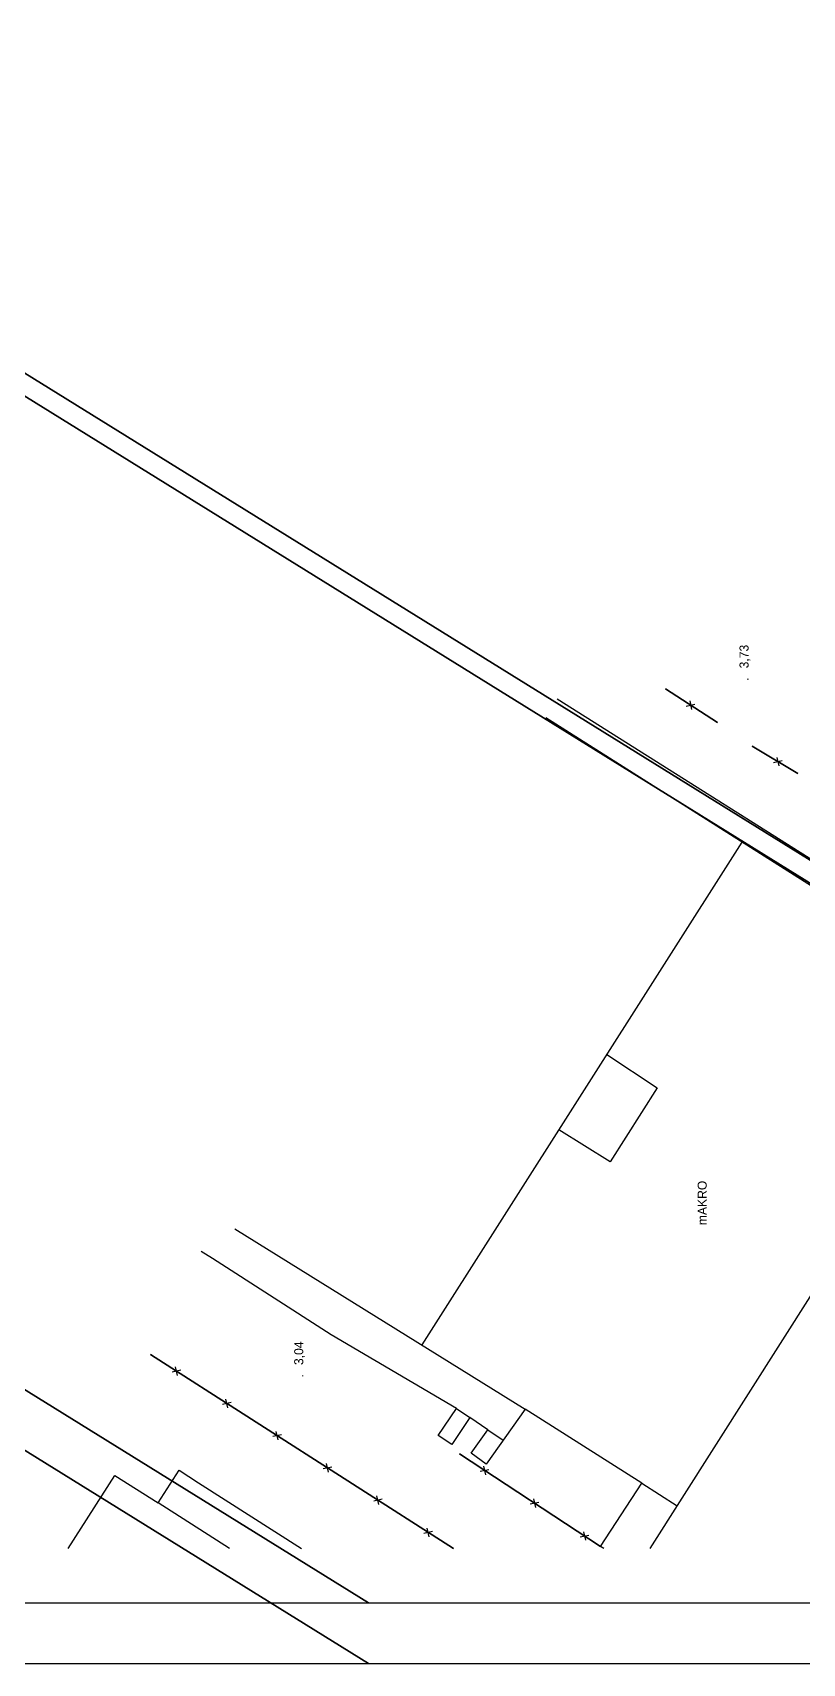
# Model space of a CAD drawing. Extents: x 731154 to 731744, y 4380181 to 4381208.
# Drawn here: x 731406.9 to 731534.4, y 4380181 to 4380451 of the extents above; entities that cross this region are included whole.
import ezdxf

# ---------------------------------------------------------------- set-up
doc = ezdxf.new("R2010")
doc.units = 0
doc.layers.get('0').update_dxf_attribs({"linetype": 'CONTINUOUS'})
for name, color, linetype in [('1', 7, 'CONTINUOUS'), ('3', 7, 'CONTINUOUS'), ('48', 7, 'CONTINUOUS'), ('50', 7, 'CONTINUOUS'), ('PATTERN_CLASS', 7, 'CONTINUOUS')]:
    doc.layers.add(name, color=color, linetype=linetype)

msp = doc.modelspace()

# ---------------------------------------------------------------- linework, layer by layer
at = {"layer": '1', "color": 0, "linetype": 'CONTINUOUS'}
for p, q in [((731511.71, 4380342.32), (731520.3, 4380336.77)), ((731515.14, 4380339.48), (731516.57, 4380339.78)), ((731515.71, 4380340.33), (731516.03, 4380338.91)), ((731526.07, 4380332.86), (731533.6, 4380328.31)), ((731530.13, 4380330.99), (731530.49, 4380329.58)), ((731529.58, 4380330.13), (731531, 4380330.46)), ((731476.58, 4380200), (731426.41, 4380232.13)), ((731431.45, 4380229.52), (731430.03, 4380229.22)), ((731430.89, 4380228.67), (731430.56, 4380230.09)), ((731439.79, 4380224.18), (731438.36, 4380223.88)), ((731439.22, 4380223.33), (731438.9, 4380224.75)), ((731448.13, 4380218.84), (731446.7, 4380218.54)), ((731447.56, 4380217.99), (731447.24, 4380219.41)), ((731477.59, 4380215.68), (731500.95, 4380200.35)), ((731456.46, 4380213.5), (731455.04, 4380213.2)), ((731455.9, 4380212.65), (731455.57, 4380214.07)), ((731481, 4380212.82), (731482.43, 4380213.1)), ((731481.58, 4380213.66), (731481.89, 4380212.24)), ((731464.8, 4380208.16), (731463.38, 4380207.86)), ((731464.23, 4380207.31), (731463.91, 4380208.73)), ((731489.28, 4380207.39), (731490.71, 4380207.67)), ((731489.85, 4380208.23), (731490.16, 4380206.81)), ((731473.14, 4380202.82), (731471.71, 4380202.52)), ((731472.57, 4380201.97), (731472.25, 4380203.39)), ((731497.55, 4380201.96), (731498.98, 4380202.24)), ((731498.13, 4380202.8), (731498.44, 4380201.38))]:
    msp.add_line(p, q, dxfattribs=at)
for points in [[(731493.75, 4380340.67), (731568.55, 4380293.52), (731509.11, 4380200)], [(731501.48, 4380200), (731500.95, 4380200.35), (731507.76, 4380210.86), (731488.47, 4380223.07), (731482.01, 4380213.98), (731479.53, 4380215.78), (731482.29, 4380219.69), (731479.32, 4380221.69), (731476.34, 4380217.24), (731474.08, 4380218.75), (731477.12, 4380223.21), (731456.31, 4380235.38), (731436.71, 4380248.03), (731434.82, 4380249.19)], [(731412.79, 4380200), (731420.49, 4380212.12), (731427.67, 4380207.56), (731431.18, 4380212.98), (731434.37, 4380210.91), (731451.4, 4380200)]]:
    msp.add_lwpolyline(points, dxfattribs=at)
at = {"layer": '3', "color": 0, "linetype": 'CONTINUOUS'}
for p, q in [((731566.5, 4380290.29), (731491.88, 4380337.52)), ((731524.37, 4380316.96), (731471.34, 4380233.72)), ((731440.38, 4380252.96), (731488.47, 4380223.07)), ((731477.12, 4380223.21), (731479.32, 4380221.69)), ((731482.29, 4380219.69), (731484.84, 4380217.96)), ((731507.76, 4380210.86), (731513.62, 4380207.1)), ((731439.49, 4380200), (731427.67, 4380207.56))]:
    msp.add_line(p, q, dxfattribs=at)
msp.add_lwpolyline([(731501.97, 4380281.8), (731510.31, 4380276.26), (731502.54, 4380264.05), (731494.04, 4380269.35)], dxfattribs=at)
at = {"layer": 'PATTERN_CLASS', "color": 0, "linetype": 'CONTINUOUS'}
for p, q in [((731520.3, 4380336.77), (731511.71, 4380342.32)), ((731533.6, 4380328.31), (731526.07, 4380332.86)), ((731426.41, 4380232.13), (731476.58, 4380200)), ((731500.95, 4380200.35), (731477.59, 4380215.68))]:
    msp.add_line(p, q, dxfattribs=at)

# ---------------------------------------------------------------- texts
at = {"layer": '48', "color": 0, "linetype": 'CONTINUOUS'}
for s, p in [(' 3,73', (731525.46, 4380345.16)), ('.', (731525.46, 4380343.66)), (' 3,04', (731451.72, 4380229.83)), ('.', (731451.72, 4380228.33))]:
    msp.add_text(s, height=1.5, rotation=90, dxfattribs=at).set_placement(p)
at = {"layer": '50', "color": 0, "linetype": 'CONTINUOUS'}
msp.add_text('mAKRO', height=1.5, rotation=90, dxfattribs=at).set_placement((731518.53, 4380253.55))

# ---------------------------------------------------------------- meshes
at = {"color": 0, "linetype": 'CONTINUOUS'}
mesh = msp.add_polyface(dxfattribs=at)
corners = [(731154.5, 4380181), (731154.5, 4380181), (731154.5, 4380371.96), (731462.5, 4380181), (731154.5, 4380546.49), (731744, 4380181), (731154.5, 4381207.5), (731744, 4380842.01), (731744, 4381207.5)]
mesh.append_faces([[corners[k] for k in face] for face in [(0, 1, 3, 2), (2, 3, 5, 4), (4, 5, 7, 6), (6, 7, 8, 8)]], dxfattribs={"vtx0": -1, "vtx2": -1, "color": 0})
mesh = msp.add_polyface(dxfattribs=at)
corners = [(731164.5, 4380191), (731164.5, 4380191), (731164.5, 4380375.76), (731462.5, 4380191), (731164.5, 4380544.09), (731734, 4380191), (731164.5, 4381011), (731734, 4380657.91), (731462.5, 4381011), (731734, 4380842.67), (731734, 4381011)]
mesh.append_faces([[corners[k] for k in face] for face in [(0, 1, 3, 2), (2, 3, 5, 4), (4, 5, 7, 6), (6, 7, 9, 8), (8, 9, 10, 10)]], dxfattribs={"vtx0": -1, "vtx2": -1, "color": 0})

doc.saveas('drawing.dxf')
